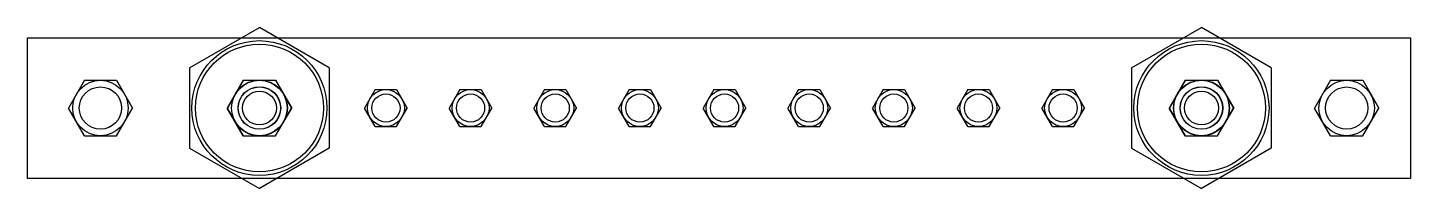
# Model space of a CAD drawing. Header units: millimetres. Extents: x 0 to 490, y 0 to 57.
import ezdxf

# ---------------------------------------------------------------- set-up
doc = ezdxf.new("R2010")
doc.units = ezdxf.units.MM

# ---------------------------------------------------------------- blocks, each defined once
blk = doc.blocks.new('Hex Head Screw - 10 mm top')
at = {"color": 0, "linetype": 'Continuous'}
for p, q in [((-7.87, 4.55), (0, 9.09)), ((7.87, 4.55), (0, 9.09)), ((-7.87, -4.55), (-7.87, 4.55)), ((7.87, -4.55), (7.87, 4.55)), ((-7.87, -4.55), (0, -9.09)), ((7.87, -4.55), (0, -9.09))]:
    blk.add_line(p, q, dxfattribs=at)
blk.add_circle((0, 0), 7.87, dxfattribs=at)
blk = doc.blocks.new('Su 25')
at = {"color": 1, "linetype": 'Continuous'}
for p, q in [((-5.67, 9.82), (-11.34, 0)), ((-5.67, 9.82), (5.67, 9.82)), ((5.67, 9.82), (11.34, 0)), ((-5.67, -9.82), (-11.34, 0)), ((5.67, -9.82), (11.34, 0)), ((-5.67, -9.82), (5.67, -9.82))]:
    blk.add_line(p, q, dxfattribs=at)
at = {"color": 1}
for radius in [9.5, 9]:
    blk.add_circle((0, 0), radius, dxfattribs=at)
blk.add_circle((0, 0), 3)
at = {"xscale": 0.5, "yscale": 0.5, "zscale": 0.5}
blk.add_blockref('Hex Head Screw - 10 mm top', (0, 0), dxfattribs=at)
blk = doc.blocks.new('Nut')
blk.add_circle((0, 0), 3)
at = {"xscale": 0.5, "yscale": 0.5, "zscale": 0.5}
blk.add_blockref('Hex Head Screw - 10 mm top', (0, 0), dxfattribs=at)
blk = doc.blocks.new('*U1901')
at = {"color": 7}
blk.add_lwpolyline([(436.97, 24.97), (436.97, -25.03), (-53.02, -25.03), (-53.02, 24.97)], close=True, dxfattribs=at)
for centre in [(29.11, 0), (362.94, 0)]:
    blk.add_circle(centre, 6)
at = {"rotation": 270}
for name, p, xscale, yscale, zscale in [('Su 25', (29.11, 0), 2.519999999999999, 2.519999999999999, 2.519999999999999), ('Su 25', (362.94, 0), 2.519999999999999, 2.519999999999999, 2.519999999999999), ('Nut', (-27.22, 0), 2.5, 2.5, 2.5), ('Nut', (29.11, 0), 2.5, 2.5, 2.5), ('Nut', (362.94, 0), 2.5, 2.5, 2.5), ('Nut', (414.39, 0), 2.5, 2.5, 2.5), ('Nut', (73.93, 0), 1.666666666666666, 1.666666666666666, 1.666666666666666), ('Nut', (103.93, 0), 1.666666666666666, 1.666666666666666, 1.666666666666666), ('Nut', (133.93, 0), 1.666666666666666, 1.666666666666666, 1.666666666666666), ('Nut', (163.93, 0), 1.666666666666666, 1.666666666666666, 1.666666666666666), ('Nut', (193.93, 0), 1.666666666666666, 1.666666666666666, 1.666666666666666), ('Nut', (223.93, 0), 1.666666666666666, 1.666666666666666, 1.666666666666666), ('Nut', (253.93, 0), 1.666666666666666, 1.666666666666666, 1.666666666666666), ('Nut', (283.93, 0), 1.666666666666666, 1.666666666666666, 1.666666666666666), ('Nut', (313.93, 0), 1.666666666666666, 1.666666666666666, 1.666666666666666)]:
    blk.add_blockref(name, p, dxfattribs=dict(at, xscale=xscale, yscale=yscale, zscale=zscale))

msp = doc.modelspace()

# ---------------------------------------------------------------- block references
msp.add_blockref('*U1901', (53.02, 28.58))

doc.saveas('drawing.dxf')
